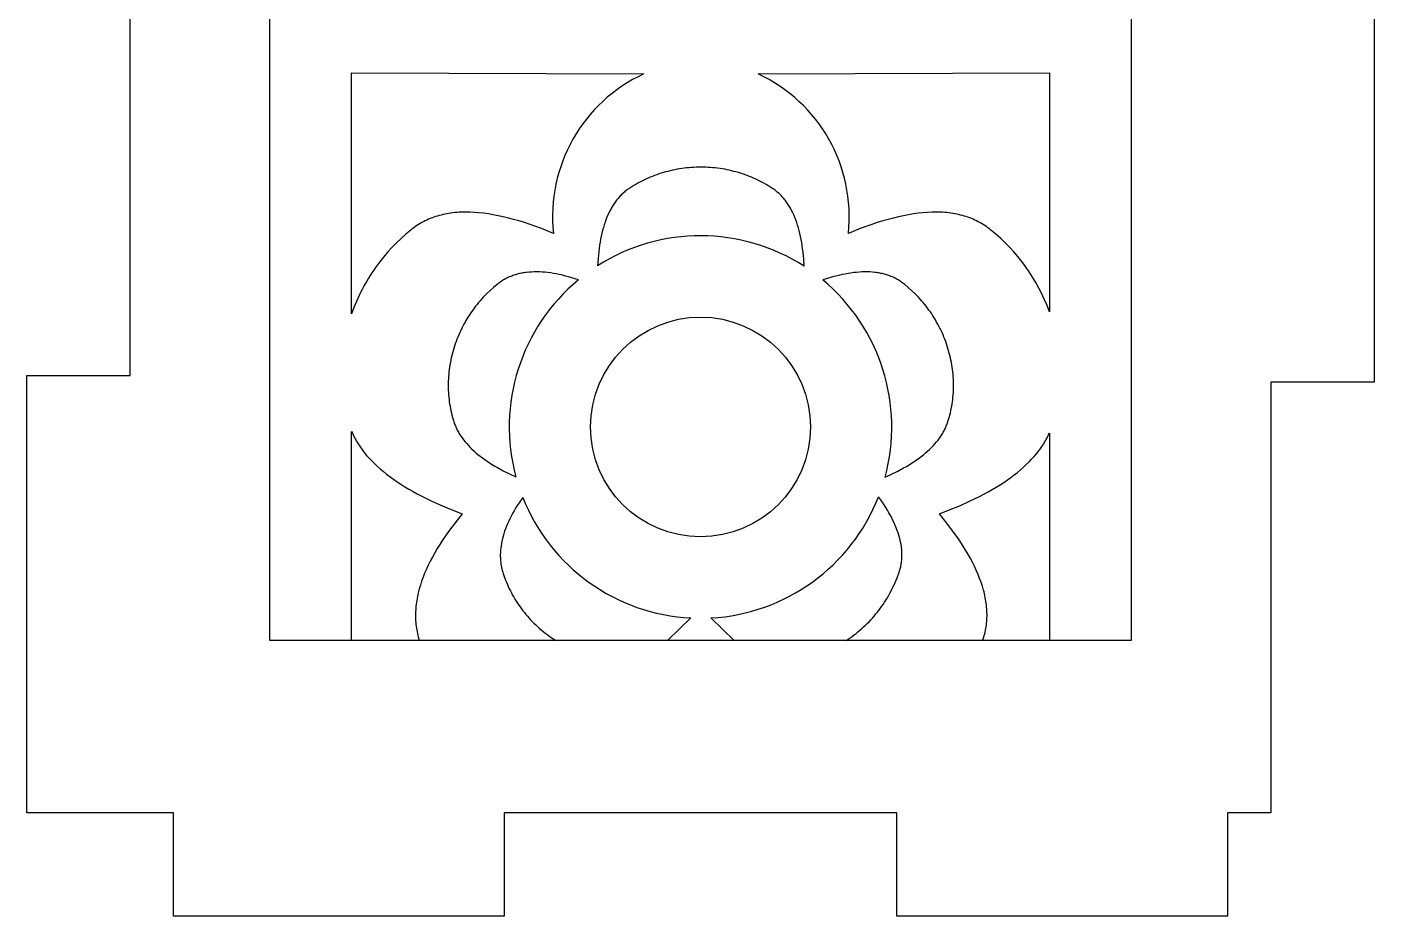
# Model space of a CAD drawing. Extents: x -150 to 134, y -158 to 176.
# Drawn here: x -29.55 to 9.55, y -158.5 to -132.68 of the extents above; entities that cross this region are included whole.
import ezdxf

# ---------------------------------------------------------------- set-up
doc = ezdxf.new("R2010")
doc.units = 0
doc.layers.add('CANDLE_BASE', color=14, linetype='CONTINUOUS')
doc.layers.add('CANDLE_OUTLINE', color=7, linetype='CONTINUOUS')

msp = doc.modelspace()

# ---------------------------------------------------------------- linework, layer by layer
at = {"layer": 'CANDLE_BASE'}
for p, q in [((-20.125, -141.012), (-20.125, -134.012)), ((-20.125, -134.012), (-11.65, -134.047)), ((-8.329, -134.047), (0.125, -134.012)), ((0.125, -134.012), (0.125, -140.951)), ((-20.125, -150.5), (-20.125, -144.433)), ((0.125, -144.482), (0.125, -150.5)), ((-10.953, -150.5), (-10.277, -149.844)), ((-9.702, -149.843), (-9.025, -150.5))]:
    msp.add_line(p, q, dxfattribs=at)
for points in [[(2.5, -49.5), (2.5, -150.5), (-22.5, -150.5), (-22.5, -49.5), (2.5, -49.5)], [(-6.99, -139.634), (-7.004, -139.424), (-7.023, -139.224), (-7.035, -139.127), (-7.048, -139.033), (-7.063, -138.941), (-7.079, -138.851), (-7.097, -138.763), (-7.116, -138.678), (-7.136, -138.595), (-7.158, -138.514), (-7.182, -138.436), (-7.207, -138.359), (-7.233, -138.285), (-7.261, -138.213), (-7.291, -138.143), (-7.322, -138.076), (-7.355, -138.01), (-7.389, -137.947), (-7.406, -137.917), (-7.425, -137.886), (-7.443, -137.857), (-7.462, -137.828), (-7.481, -137.799), (-7.501, -137.771), (-7.521, -137.743), (-7.542, -137.717), (-7.562, -137.69), (-7.584, -137.664), (-7.606, -137.639), (-7.628, -137.614), (-7.65, -137.59), (-7.673, -137.566), (-7.697, -137.543), (-7.721, -137.521), (-7.745, -137.499), (-7.77, -137.477), (-7.795, -137.457), (-7.82, -137.436), (-7.846, -137.416), (-7.873, -137.397), (-7.9, -137.379), (-7.927, -137.361), (-8.041, -137.29), (-8.098, -137.256), (-8.157, -137.223), (-8.215, -137.191), (-8.275, -137.161), (-8.335, -137.131), (-8.396, -137.102), (-8.457, -137.074), (-8.519, -137.048), (-8.581, -137.022), (-8.644, -136.998), (-8.707, -136.975), (-8.771, -136.953), (-8.835, -136.932), (-8.9, -136.912), (-8.965, -136.893), (-9.031, -136.876), (-9.097, -136.859), (-9.164, -136.844), (-9.231, -136.83), (-9.298, -136.817), (-9.366, -136.806), (-9.434, -136.795), (-9.502, -136.786), (-9.571, -136.778), (-9.64, -136.772), (-9.709, -136.766), (-9.779, -136.762), (-9.849, -136.759), (-9.919, -136.757), (-9.989, -136.756), (-10.06, -136.757), (-10.13, -136.759), (-10.2, -136.762), (-10.269, -136.766), (-10.338, -136.772), (-10.407, -136.778), (-10.476, -136.786), (-10.545, -136.795), (-10.613, -136.806), (-10.68, -136.817), (-10.748, -136.83), (-10.815, -136.844), (-10.881, -136.859), (-10.947, -136.876), (-11.013, -136.893), (-11.078, -136.912), (-11.143, -136.932), (-11.207, -136.953), (-11.271, -136.975), (-11.335, -136.998), (-11.397, -137.022), (-11.46, -137.048), (-11.521, -137.074), (-11.583, -137.102), (-11.643, -137.131), (-11.703, -137.161), (-11.763, -137.191), (-11.822, -137.223), (-11.88, -137.256), (-11.938, -137.29), (-12.051, -137.361), (-12.079, -137.379), (-12.105, -137.397), (-12.132, -137.416), (-12.158, -137.436), (-12.183, -137.456), (-12.208, -137.477), (-12.233, -137.498), (-12.257, -137.52), (-12.281, -137.543), (-12.304, -137.565), (-12.327, -137.589), (-12.35, -137.613), (-12.372, -137.638), (-12.393, -137.663), (-12.415, -137.689), (-12.435, -137.715), (-12.456, -137.742), (-12.476, -137.769), (-12.496, -137.797), (-12.515, -137.825), (-12.534, -137.854), (-12.552, -137.884), (-12.57, -137.914), (-12.588, -137.944), (-12.622, -138.007), (-12.655, -138.072), (-12.686, -138.139), (-12.715, -138.208), (-12.743, -138.28), (-12.77, -138.354), (-12.795, -138.429), (-12.818, -138.507), (-12.84, -138.588), (-12.861, -138.67), (-12.88, -138.755), (-12.898, -138.842), (-12.914, -138.931), (-12.929, -139.023), (-12.942, -139.116), (-12.954, -139.212), (-12.974, -139.411), (-12.988, -139.619)], [(-14.27, -138.678), (-14.615, -138.54), (-14.948, -138.42), (-15.109, -138.366), (-15.268, -138.317), (-15.424, -138.272), (-15.576, -138.231), (-15.726, -138.195), (-15.873, -138.163), (-16.016, -138.135), (-16.157, -138.112), (-16.295, -138.093), (-16.431, -138.078), (-16.563, -138.068), (-16.693, -138.062), (-16.82, -138.06), (-16.883, -138.061), (-16.944, -138.063), (-17.006, -138.066), (-17.066, -138.07), (-17.126, -138.075), (-17.185, -138.082), (-17.244, -138.089), (-17.301, -138.098), (-17.359, -138.108), (-17.415, -138.118), (-17.471, -138.13), (-17.526, -138.144), (-17.581, -138.158), (-17.634, -138.173), (-17.688, -138.19), (-17.74, -138.208), (-17.792, -138.227), (-17.844, -138.247), (-17.894, -138.268), (-17.944, -138.29), (-17.993, -138.314), (-18.042, -138.339), (-18.09, -138.365), (-18.138, -138.392), (-18.184, -138.42), (-18.231, -138.45), (-18.276, -138.48), (-18.321, -138.513), (-18.365, -138.546), (-18.409, -138.58), (-18.552, -138.701), (-18.692, -138.826), (-18.827, -138.955), (-18.958, -139.089), (-19.084, -139.227), (-19.205, -139.37), (-19.321, -139.517), (-19.378, -139.592), (-19.433, -139.668), (-19.486, -139.745), (-19.539, -139.823), (-19.59, -139.902), (-19.64, -139.982), (-19.688, -140.063), (-19.735, -140.145), (-19.78, -140.228), (-19.824, -140.311), (-19.867, -140.396), (-19.908, -140.481), (-19.948, -140.568), (-19.987, -140.655), (-20.024, -140.743), (-20.059, -140.832), (-20.125, -141.012)], [(0.125, -140.951), (0.059, -140.776), (-0.014, -140.604), (-0.092, -140.435), (-0.176, -140.269), (-0.265, -140.107), (-0.36, -139.948), (-0.459, -139.793), (-0.564, -139.642), (-0.674, -139.495), (-0.788, -139.352), (-0.908, -139.213), (-1.032, -139.078), (-1.16, -138.947), (-1.292, -138.82), (-1.429, -138.698), (-1.57, -138.58), (-1.613, -138.546), (-1.657, -138.513), (-1.702, -138.48), (-1.748, -138.45), (-1.794, -138.42), (-1.841, -138.392), (-1.888, -138.365), (-1.936, -138.339), (-1.985, -138.314), (-2.034, -138.29), (-2.084, -138.268), (-2.135, -138.247), (-2.186, -138.227), (-2.238, -138.208), (-2.291, -138.19), (-2.344, -138.173), (-2.398, -138.158), (-2.452, -138.144), (-2.507, -138.13), (-2.563, -138.118), (-2.62, -138.108), (-2.677, -138.098), (-2.735, -138.089), (-2.793, -138.082), (-2.852, -138.075), (-2.912, -138.07), (-2.973, -138.066), (-3.034, -138.063), (-3.096, -138.061), (-3.158, -138.06), (-3.285, -138.062), (-3.415, -138.068), (-3.548, -138.078), (-3.683, -138.093), (-3.821, -138.112), (-3.962, -138.135), (-4.106, -138.163), (-4.253, -138.195), (-4.402, -138.231), (-4.555, -138.272), (-4.71, -138.317), (-4.869, -138.366), (-5.031, -138.42), (-5.363, -138.54), (-5.708, -138.678)], [(-13.544, -140.025), (-13.734, -139.965), (-13.828, -139.939), (-13.919, -139.915), (-14.009, -139.893), (-14.098, -139.873), (-14.185, -139.856), (-14.27, -139.84), (-14.355, -139.827), (-14.437, -139.816), (-14.518, -139.808), (-14.598, -139.801), (-14.677, -139.797), (-14.754, -139.795), (-14.829, -139.796), (-14.903, -139.799), (-14.976, -139.804), (-15.047, -139.811), (-15.083, -139.815), (-15.118, -139.82), (-15.152, -139.826), (-15.186, -139.832), (-15.22, -139.839), (-15.254, -139.846), (-15.287, -139.854), (-15.319, -139.863), (-15.352, -139.872), (-15.384, -139.882), (-15.416, -139.892), (-15.447, -139.903), (-15.479, -139.915), (-15.509, -139.927), (-15.54, -139.94), (-15.57, -139.953), (-15.6, -139.967), (-15.629, -139.981), (-15.658, -139.997), (-15.687, -140.012), (-15.716, -140.029), (-15.744, -140.046), (-15.772, -140.063), (-15.799, -140.082), (-15.826, -140.1), (-15.853, -140.12), (-15.88, -140.14), (-15.906, -140.161), (-16.011, -140.249), (-16.113, -140.341), (-16.211, -140.435), (-16.259, -140.484), (-16.306, -140.534), (-16.352, -140.584), (-16.398, -140.635), (-16.442, -140.688), (-16.485, -140.74), (-16.528, -140.794), (-16.57, -140.849), (-16.61, -140.904), (-16.65, -140.96), (-16.688, -141.017), (-16.726, -141.074), (-16.763, -141.132), (-16.798, -141.191), (-16.833, -141.251), (-16.866, -141.312), (-16.898, -141.373), (-16.93, -141.434), (-16.96, -141.497), (-16.989, -141.56), (-17.017, -141.624), (-17.044, -141.688), (-17.07, -141.753), (-17.094, -141.819), (-17.118, -141.885), (-17.14, -141.952), (-17.161, -142.019), (-17.181, -142.086), (-17.199, -142.153), (-17.217, -142.221), (-17.233, -142.288), (-17.247, -142.356), (-17.261, -142.423), (-17.273, -142.491), (-17.284, -142.559), (-17.293, -142.626), (-17.301, -142.694), (-17.308, -142.762), (-17.314, -142.829), (-17.318, -142.897), (-17.321, -142.964), (-17.323, -143.031), (-17.323, -143.099), (-17.322, -143.166), (-17.32, -143.233), (-17.317, -143.299), (-17.312, -143.366), (-17.306, -143.432), (-17.299, -143.499), (-17.291, -143.565), (-17.281, -143.631), (-17.27, -143.696), (-17.258, -143.761), (-17.245, -143.826), (-17.231, -143.891), (-17.215, -143.956), (-17.198, -144.02), (-17.18, -144.084), (-17.171, -144.115), (-17.161, -144.146), (-17.15, -144.177), (-17.139, -144.208), (-17.127, -144.239), (-17.114, -144.269), (-17.101, -144.299), (-17.088, -144.329), (-17.073, -144.359), (-17.058, -144.388), (-17.043, -144.418), (-17.026, -144.447), (-17.01, -144.476), (-16.992, -144.505), (-16.974, -144.534), (-16.956, -144.562), (-16.917, -144.618), (-16.875, -144.674), (-16.832, -144.729), (-16.786, -144.783), (-16.737, -144.837), (-16.686, -144.89), (-16.633, -144.942), (-16.577, -144.994), (-16.519, -145.045), (-16.459, -145.096), (-16.396, -145.145), (-16.331, -145.195), (-16.263, -145.244), (-16.193, -145.292), (-16.121, -145.339), (-16.046, -145.387), (-15.969, -145.433), (-15.889, -145.479), (-15.723, -145.57), (-15.546, -145.659), (-15.36, -145.745)], [(-4.643, -145.756), (-4.454, -145.669), (-4.275, -145.58), (-4.106, -145.489), (-4.025, -145.442), (-3.947, -145.396), (-3.871, -145.348), (-3.798, -145.3), (-3.727, -145.252), (-3.658, -145.203), (-3.592, -145.153), (-3.529, -145.103), (-3.467, -145.052), (-3.408, -145.001), (-3.352, -144.949), (-3.298, -144.896), (-3.247, -144.843), (-3.197, -144.789), (-3.151, -144.734), (-3.106, -144.678), (-3.065, -144.622), (-3.025, -144.566), (-3.006, -144.537), (-2.988, -144.508), (-2.97, -144.479), (-2.954, -144.45), (-2.937, -144.42), (-2.921, -144.391), (-2.906, -144.361), (-2.892, -144.331), (-2.878, -144.301), (-2.865, -144.27), (-2.852, -144.24), (-2.84, -144.209), (-2.828, -144.178), (-2.818, -144.147), (-2.807, -144.115), (-2.798, -144.084), (-2.78, -144.02), (-2.763, -143.956), (-2.748, -143.891), (-2.733, -143.826), (-2.72, -143.761), (-2.708, -143.696), (-2.697, -143.631), (-2.688, -143.565), (-2.679, -143.499), (-2.672, -143.432), (-2.666, -143.366), (-2.661, -143.299), (-2.658, -143.233), (-2.656, -143.166), (-2.655, -143.099), (-2.656, -143.031), (-2.657, -142.964), (-2.66, -142.897), (-2.665, -142.829), (-2.67, -142.762), (-2.677, -142.694), (-2.685, -142.626), (-2.695, -142.559), (-2.705, -142.491), (-2.718, -142.423), (-2.731, -142.356), (-2.746, -142.288), (-2.762, -142.221), (-2.779, -142.153), (-2.797, -142.086), (-2.817, -142.019), (-2.838, -141.952), (-2.861, -141.885), (-2.884, -141.819), (-2.909, -141.753), (-2.935, -141.688), (-2.961, -141.624), (-2.989, -141.56), (-3.019, -141.497), (-3.049, -141.434), (-3.08, -141.373), (-3.112, -141.312), (-3.146, -141.251), (-3.18, -141.191), (-3.216, -141.132), (-3.252, -141.074), (-3.29, -141.017), (-3.329, -140.96), (-3.368, -140.904), (-3.409, -140.849), (-3.45, -140.794), (-3.493, -140.74), (-3.536, -140.688), (-3.581, -140.635), (-3.626, -140.584), (-3.672, -140.534), (-3.719, -140.484), (-3.767, -140.435), (-3.866, -140.341), (-3.968, -140.249), (-4.072, -140.161), (-4.099, -140.14), (-4.125, -140.12), (-4.152, -140.1), (-4.18, -140.081), (-4.207, -140.063), (-4.235, -140.045), (-4.264, -140.028), (-4.292, -140.012), (-4.321, -139.996), (-4.351, -139.981), (-4.38, -139.966), (-4.41, -139.952), (-4.441, -139.939), (-4.471, -139.926), (-4.502, -139.914), (-4.533, -139.902), (-4.565, -139.891), (-4.597, -139.881), (-4.629, -139.871), (-4.662, -139.862), (-4.695, -139.854), (-4.729, -139.846), (-4.762, -139.838), (-4.796, -139.831), (-4.831, -139.825), (-4.865, -139.82), (-4.9, -139.815), (-4.936, -139.81), (-5.008, -139.803), (-5.081, -139.798), (-5.156, -139.796), (-5.232, -139.796), (-5.309, -139.798), (-5.388, -139.802), (-5.468, -139.809), (-5.55, -139.817), (-5.633, -139.829), (-5.718, -139.842), (-5.804, -139.858), (-5.892, -139.875), (-5.981, -139.896), (-6.072, -139.918), (-6.164, -139.943), (-6.258, -139.969), (-6.45, -140.03)], [(-20.125, -144.433), (-20.105, -144.478), (-20.085, -144.523), (-20.063, -144.568), (-20.04, -144.613), (-20.016, -144.657), (-19.991, -144.701), (-19.965, -144.744), (-19.939, -144.787), (-19.911, -144.83), (-19.882, -144.873), (-19.853, -144.915), (-19.822, -144.957), (-19.791, -144.999), (-19.758, -145.041), (-19.691, -145.123), (-19.619, -145.204), (-19.544, -145.284), (-19.465, -145.363), (-19.382, -145.441), (-19.295, -145.518), (-19.205, -145.595), (-19.111, -145.67), (-19.012, -145.744), (-18.911, -145.817), (-18.805, -145.89), (-18.695, -145.962), (-18.582, -146.032), (-18.465, -146.102), (-18.344, -146.171), (-18.219, -146.24), (-18.09, -146.307), (-17.82, -146.44), (-17.535, -146.57), (-17.234, -146.697), (-16.916, -146.821)], [(-3.063, -146.821), (-2.75, -146.699), (-2.453, -146.574), (-2.172, -146.447), (-1.906, -146.316), (-1.655, -146.183), (-1.536, -146.115), (-1.42, -146.047), (-1.307, -145.977), (-1.199, -145.907), (-1.094, -145.836), (-0.993, -145.764), (-0.896, -145.691), (-0.802, -145.618), (-0.712, -145.543), (-0.625, -145.468), (-0.543, -145.391), (-0.463, -145.314), (-0.388, -145.235), (-0.316, -145.156), (-0.248, -145.076), (-0.184, -144.994), (-0.153, -144.953), (-0.123, -144.912), (-0.094, -144.87), (-0.066, -144.828), (-0.039, -144.786), (-0.012, -144.743), (0.013, -144.7), (0.037, -144.657), (0.061, -144.614), (0.083, -144.57), (0.105, -144.526), (0.125, -144.482)], [(-15.16, -146.347), (-15.268, -146.505), (-15.318, -146.582), (-15.365, -146.659), (-15.411, -146.736), (-15.453, -146.812), (-15.494, -146.887), (-15.532, -146.962), (-15.567, -147.036), (-15.601, -147.11), (-15.631, -147.183), (-15.66, -147.255), (-15.686, -147.327), (-15.709, -147.399), (-15.73, -147.47), (-15.749, -147.541), (-15.765, -147.611), (-15.779, -147.68), (-15.79, -147.75), (-15.799, -147.818), (-15.802, -147.853), (-15.805, -147.887), (-15.807, -147.921), (-15.809, -147.955), (-15.81, -147.989), (-15.81, -148.022), (-15.81, -148.056), (-15.809, -148.09), (-15.808, -148.123), (-15.806, -148.157), (-15.803, -148.19), (-15.799, -148.223), (-15.795, -148.256), (-15.791, -148.289), (-15.785, -148.322), (-15.779, -148.355), (-15.773, -148.388), (-15.766, -148.42), (-15.758, -148.453), (-15.749, -148.485), (-15.74, -148.518), (-15.73, -148.55), (-15.719, -148.583), (-15.708, -148.615), (-15.659, -148.744), (-15.633, -148.807), (-15.606, -148.87), (-15.578, -148.933), (-15.549, -148.995), (-15.518, -149.057), (-15.487, -149.117), (-15.454, -149.178), (-15.42, -149.237), (-15.385, -149.296), (-15.349, -149.355), (-15.312, -149.412), (-15.274, -149.469), (-15.235, -149.525), (-15.195, -149.581), (-15.153, -149.636), (-15.111, -149.69), (-15.067, -149.743), (-15.023, -149.795), (-14.977, -149.847), (-14.93, -149.898), (-14.883, -149.948), (-14.834, -149.997), (-14.784, -150.045), (-14.734, -150.093), (-14.682, -150.139), (-14.629, -150.185), (-14.575, -150.229), (-14.521, -150.273), (-14.465, -150.316), (-14.409, -150.358), (-14.304, -150.431), (-14.198, -150.5)], [(-5.776, -150.5), (-5.688, -150.442), (-5.601, -150.381), (-5.543, -150.337), (-5.485, -150.293), (-5.429, -150.247), (-5.373, -150.201), (-5.318, -150.153), (-5.265, -150.105), (-5.212, -150.055), (-5.16, -150.005), (-5.109, -149.953), (-5.06, -149.901), (-5.011, -149.847), (-4.964, -149.793), (-4.917, -149.738), (-4.872, -149.682), (-4.827, -149.625), (-4.784, -149.567), (-4.742, -149.508), (-4.701, -149.449), (-4.661, -149.388), (-4.622, -149.327), (-4.585, -149.265), (-4.548, -149.203), (-4.512, -149.14), (-4.478, -149.076), (-4.445, -149.011), (-4.413, -148.946), (-4.382, -148.88), (-4.352, -148.813), (-4.295, -148.678), (-4.244, -148.541), (-4.233, -148.51), (-4.223, -148.48), (-4.214, -148.45), (-4.206, -148.419), (-4.198, -148.388), (-4.19, -148.357), (-4.184, -148.326), (-4.178, -148.295), (-4.173, -148.264), (-4.168, -148.233), (-4.164, -148.201), (-4.16, -148.17), (-4.158, -148.138), (-4.156, -148.106), (-4.154, -148.074), (-4.153, -148.042), (-4.153, -148.01), (-4.153, -147.977), (-4.154, -147.945), (-4.156, -147.912), (-4.158, -147.88), (-4.161, -147.847), (-4.165, -147.814), (-4.169, -147.78), (-4.179, -147.714), (-4.191, -147.646), (-4.206, -147.579), (-4.224, -147.51), (-4.244, -147.441), (-4.266, -147.371), (-4.291, -147.301), (-4.318, -147.23), (-4.347, -147.159), (-4.379, -147.086), (-4.414, -147.014), (-4.45, -146.94), (-4.489, -146.866), (-4.531, -146.791), (-4.575, -146.715), (-4.622, -146.639), (-4.67, -146.562), (-4.722, -146.484), (-4.832, -146.327)], [(-16.916, -146.821), (-17.124, -147.081), (-17.314, -147.336), (-17.403, -147.462), (-17.487, -147.587), (-17.567, -147.71), (-17.642, -147.832), (-17.714, -147.954), (-17.781, -148.074), (-17.844, -148.193), (-17.902, -148.311), (-17.957, -148.428), (-18.007, -148.545), (-18.052, -148.66), (-18.094, -148.774), (-18.131, -148.888), (-18.164, -149.001), (-18.192, -149.112), (-18.205, -149.168), (-18.217, -149.223), (-18.227, -149.279), (-18.237, -149.334), (-18.245, -149.388), (-18.252, -149.443), (-18.258, -149.497), (-18.263, -149.552), (-18.267, -149.606), (-18.27, -149.66), (-18.272, -149.713), (-18.273, -149.767), (-18.272, -149.82), (-18.271, -149.874), (-18.268, -149.927), (-18.264, -149.979), (-18.259, -150.032), (-18.253, -150.085), (-18.246, -150.137), (-18.238, -150.189), (-18.228, -150.242), (-18.218, -150.294), (-18.206, -150.345), (-18.193, -150.397), (-18.179, -150.449), (-18.164, -150.5)], [(-1.812, -150.5), (-1.795, -150.451), (-1.779, -150.401), (-1.764, -150.352), (-1.751, -150.302), (-1.739, -150.252), (-1.728, -150.201), (-1.719, -150.151), (-1.71, -150.1), (-1.703, -150.049), (-1.697, -149.998), (-1.692, -149.946), (-1.688, -149.895), (-1.686, -149.843), (-1.684, -149.791), (-1.684, -149.738), (-1.685, -149.686), (-1.687, -149.633), (-1.691, -149.58), (-1.695, -149.526), (-1.701, -149.473), (-1.707, -149.419), (-1.715, -149.365), (-1.724, -149.31), (-1.734, -149.255), (-1.745, -149.201), (-1.758, -149.145), (-1.771, -149.09), (-1.786, -149.034), (-1.819, -148.922), (-1.856, -148.808), (-1.898, -148.694), (-1.944, -148.578), (-1.994, -148.461), (-2.049, -148.343), (-2.109, -148.224), (-2.173, -148.103), (-2.242, -147.981), (-2.315, -147.858), (-2.392, -147.733), (-2.474, -147.607), (-2.561, -147.48), (-2.652, -147.351), (-2.848, -147.089), (-3.063, -146.821)]]:
    msp.add_lwpolyline(points, dxfattribs=at)
msp.add_circle((-10, -144.299), 3.191, dxfattribs=at)
for centre, radius, start, end in [((-9.724, -138.193), 4.571, 114.9056, 186.0876), ((-10.254, -138.193), 4.571, 353.9124, 65.0944), ((-10, -144.299), 5.552, 57.1672, 122.5585), ((-10, -144.299), 5.552, 129.6634, 195.1039), ((-10, -144.299), 5.552, 344.7785, 50.2539), ((-10, -144.299), 5.552, 201.6518, 267.1401), ((-10, -144.299), 5.552, 273.0738, 338.5768)]:
    msp.add_arc(centre, radius, start, end, dxfattribs=at)
at = {"layer": 'CANDLE_OUTLINE'}
for points in [[(6.55, -143), (6.55, -155.5), (5.3, -155.5), (5.3, -158.5), (-4.3, -158.5), (-4.3, -155.5), (-15.7, -155.5), (-15.7, -158.5), (-25.3, -158.5), (-25.3, -155.5), (-29.55, -155.5), (-29.55, -142.8), (-26.55, -142.8), (-26.55, -132.1), (-29.55, -132.1), (-29.55, -121.4), (-26.55, -121.4), (-26.55, -110.7), (-29.55, -110.7), (-29.55, -100), (-26.55, -100), (-26.55, -89.3), (-29.55, -89.3), (-29.55, -78.6)], [(6.55, -78.8), (6.55, -89.1), (9.55, -89.1), (9.55, -100.2), (6.55, -100.2), (6.55, -110.5), (9.55, -110.5), (9.55, -121.6), (6.55, -121.6), (6.55, -131.9), (9.55, -131.9), (9.55, -143), (6.55, -143)]]:
    msp.add_lwpolyline(points, dxfattribs=at)

doc.saveas('drawing.dxf')
